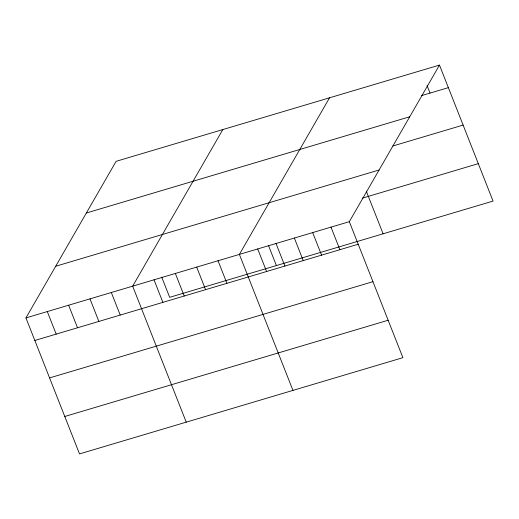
<?xml version="1.0" encoding="UTF-8"?>
<svg xmlns="http://www.w3.org/2000/svg" width="519" height="519" viewBox="0 0 519 519"><rect width="100%" height="100%" fill="white"/><g stroke="black" fill="none" stroke-linecap="round" stroke-linejoin="round"><path stroke-width="0.78" d="M439.483 65.089L349.326 221.684L402.893 357.675L79.517 453.911L25.95 317.92L116.107 161.325L439.483 65.089L493.05 201.08L169.674 297.316L161.707 277.101M222.82 129.568L132.663 286.164L186.237 422.155M329.533 97.806L239.382 254.401L292.95 390.398M421.642 95.593L448.364 87.64M86.355 213.004L409.731 116.762M392.87 145.982L463.11 125.079M55.702 266.247L379.078 170.005M362.256 198.18L478.304 163.647M25.95 317.92L349.326 221.684M34.838 340.477L358.214 244.241M49.577 377.91L372.96 281.674M64.771 416.478L388.154 320.242M427.079 85.577L430.043 93.096M366.31 191.174L383.1 233.803M331.005 227.134L339.887 249.691M312.678 232.59L321.566 255.147M294.351 238.046L303.239 260.596M276.03 243.495L284.912 266.052M268.427 245.344L276.387 265.559M257.703 248.951L266.591 271.508M218.038 260.759L226.92 283.309M196.695 267.11L205.576 289.66M175.351 273.461L184.239 296.012M154.007 279.812L162.895 302.369M111.319 292.515L120.207 315.072M89.982 298.866L98.863 321.423M68.638 305.217L77.519 327.774M47.294 311.569L56.175 334.126"/></g></svg>
